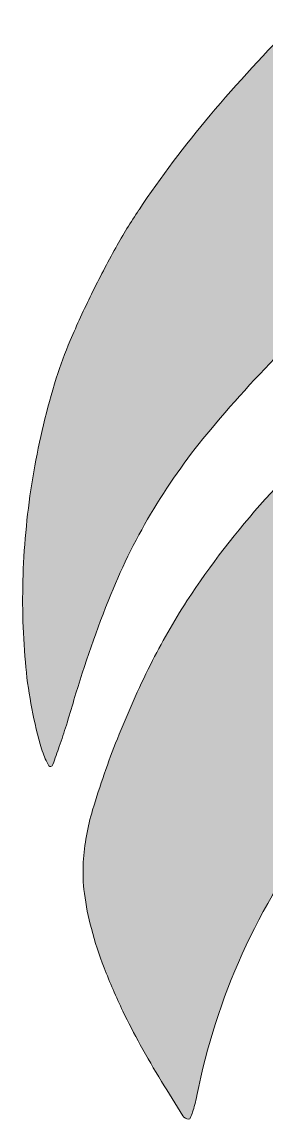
# Model space of a CAD drawing. Extents: x -1067 to 613, y -179 to 712.
# Drawn here: x 412.93 to 414.37, y 103.48 to 109.94 of the extents above; entities that cross this region are included whole.
import ezdxf

# ---------------------------------------------------------------- set-up
doc = ezdxf.new("R2010")
doc.units = 0
doc.layers.get('0').update_dxf_attribs({"lineweight": 13})
doc.layers.add('G-XREF-____-OTLN', color=7, linetype='Continuous', lineweight=13)

# ---------------------------------------------------------------- blocks, each defined once
blk = doc.blocks.new('Blockreferenz-A0UJ318GXE')
at = {"layer": 'G-XREF-____-OTLN', "color": 242, "linetype": 'ByBlock', "lineweight": -2, "ltscale": 0.13, "true_color": 0xe50029}
for centre, major_axis, end_param in [((420.4709, 103.9798), (-5.9251, 5.9613), 0.088845), ((418.9271, 105.2791), (-4.8869, 4.1128), 0.109149), ((416.2457, 107.0761), (-2.6245, 1.7589), 0.0829), ((418.7506, 105.6831), (-5.266, 2.9286), 0.051133), ((418.6082, 105.753), (-5.2663, 2.5857), 0.051285), ((415.3287, 107.1594), (-2.1125, 0.9059), 0.103249), ((420.1005, 102.4601), (-5.5869, 5.5941), 0.088022), ((417.2558, 106.5593), (-4.1217, 1.2835), 0.131493), ((419.5669, 102.42), (-4.6064, 5.2941), 0.118933), ((416.9199, 105.1283), (-2.8765, 2.4131), 0.153624), ((417.4786, 106.521), (-4.4772, 0.7703), 0.126554), ((417.8879, 103.9402), (-3.523, 3.19), 0.159272), ((416.7583, 105.2261), (-3.0503, 1.8467), 0.158377), ((417.1126, 106.5371), (-4.1726, 0.183), 0.131549), ((419.5095, 104.108), (-6.0545, 2.4606), 0.100627), ((417.0909, 104.4585), (-3.1873, 2.0726), 0.113901), ((415.6401, 106.4076), (-2.6881, -0.2364), 0.182485), ((418.7162, 103.6479), (-5.0275, 2.5075), 0.085003), ((405.5463, 108.2048), (7.6472, -2.4047), 0.019268), ((409.0377, 107.1069), (4.1142, -1.4326), 0.030415), ((418.3173, 103.8062), (-4.8234, 1.9133), 0.085383), ((413.8566, 105.9136), (-0.8171, -0.2263), 0.065278), ((403.5461, 109.0191), (9.568, -3.4513), 0.011116), ((413.4646, 105.7769), (-0.4086, -0.1425), 0.107986), ((413.3842, 105.7387), (-0.3104, -0.1474), 0.103065), ((413.0989, 105.5651), (-0.00827, -0.00503), 1.346011), ((413.0958, 105.5744), (0.0061, -0.0184), 0.902856), ((414.6489, 104.9099), (-1.3006, 0.3913), 0.231362), ((417.8701, 102.806), (-3.1884, 2.4082), 0.222044), ((414.2514, 104.9341), (-0.9581, 0.0584), 0.192172), ((414.9251, 105.0231), (-1.6254, -0.2146), 0.128704), ((415.4454, 105.1615), (-2.1047, -0.5598), 0.111359), ((417.7282, 102.8702), (-3.4986, 1.5827), 0.228762), ((416.9446, 105.7453), (-3.5287, -1.3741), 0.073592), ((416.9414, 105.7437), (-3.4149, -1.6283), 0.059204), ((418.6008, 106.6592), (-4.9719, -2.7429), 0.04367), ((426.5233, 111.4926), (-12.7699, -7.7907), 0.015944), ((412.9409, 103.8211), (1.0089, -0.2558), 0.052253), ((413.3843, 103.7102), (0.5391, -0.2242), 0.063327), ((413.4018, 103.7042), (0.5347, -0.1837), 0.082512), ((413.9143, 103.5214), (-0.0351, -0.0222), 1.007049), ((413.9143, 103.4898), (0, -0.00988), 1.176629)]:
    blk.add_ellipse(centre, major_axis=major_axis, ratio=1, start_param=0, end_param=end_param, dxfattribs=at)
for points in [[(414.416, 107.9549), (414.3377, 109.7268), (414.416, 109.8089)], [(414.3377, 107.8725), (414.3201, 109.7077), (414.3377, 109.7268)], [(414.3377, 107.8725), (414.3377, 109.7268), (414.416, 107.9549)], [(414.3201, 107.854), (414.2366, 109.617), (414.3201, 109.7077)], [(414.3201, 107.854), (414.3201, 109.7077), (414.3377, 107.8725)], [(414.2261, 107.7514), (414.1374, 109.5053), (414.2261, 109.6051)], [(414.2366, 107.7629), (414.2261, 109.6051), (414.2366, 109.617)], [(414.2261, 107.7514), (414.2261, 109.6051), (414.2366, 107.7629)], [(414.2366, 107.7629), (414.2366, 109.617), (414.3201, 107.854)], [(414.1338, 107.6472), (414.0435, 109.3956), (414.1338, 109.5011)], [(414.1374, 107.6512), (414.1338, 109.5011), (414.1374, 109.5053)], [(414.1338, 107.6472), (414.1338, 109.5011), (414.1374, 107.6512)], [(414.1374, 107.6512), (414.1374, 109.5053), (414.2261, 107.7514)], [(414.0402, 107.5374), (413.9826, 109.3222), (414.0402, 109.3919)], [(414.0435, 107.5414), (414.0402, 109.3919), (414.0435, 109.3956)], [(414.0402, 107.5374), (414.0402, 109.3919), (414.0435, 107.5414)], [(414.0435, 107.5414), (414.0435, 109.3956), (414.1338, 107.6472)], [(413.9662, 107.4458), (413.9237, 109.2489), (413.9662, 109.3023)], [(413.9826, 107.4669), (413.9662, 109.3023), (413.9826, 109.3222)], [(413.9662, 107.4458), (413.9662, 109.3023), (413.9826, 107.4669)], [(413.9826, 107.4669), (413.9826, 109.3222), (414.0402, 107.5374)], [(413.8939, 107.3504), (413.8668, 109.1761), (413.8939, 109.2114)], [(413.9237, 107.391), (413.8939, 109.2114), (413.9237, 109.2489)], [(413.8939, 107.3504), (413.8939, 109.2114), (413.9237, 107.391)], [(413.9237, 107.391), (413.9237, 109.2489), (413.9662, 107.4458)], [(413.8668, 107.3135), (413.8232, 109.1192), (413.8668, 109.1761)], [(413.8668, 107.3135), (413.8668, 109.1761), (413.8939, 107.3504)], [(413.8118, 107.2346), (413.7589, 109.0322), (413.8118, 109.1038)], [(413.8232, 107.2509), (413.8118, 109.1038), (413.8232, 109.1192)], [(413.8118, 107.2346), (413.8118, 109.1038), (413.8232, 107.2509)], [(413.8232, 107.2509), (413.8232, 109.1192), (413.8668, 107.3135)], [(413.7542, 107.1467), (413.7081, 108.9609), (413.7542, 109.0257)], [(413.7589, 107.1544), (413.7542, 109.0257), (413.7589, 109.0322)], [(413.7542, 107.1467), (413.7542, 109.0257), (413.7589, 107.1544)], [(413.7589, 107.1544), (413.7589, 109.0322), (413.8118, 107.2346)], [(413.7081, 107.0728), (413.6869, 108.931), (413.7081, 108.9609)], [(413.7081, 107.0728), (413.7081, 108.9609), (413.7542, 107.1467)], [(413.6604, 106.9916), (413.6213, 108.8351), (413.6604, 108.8923)], [(413.6869, 107.0367), (413.6604, 108.8923), (413.6869, 108.931)], [(413.6604, 106.9916), (413.6604, 108.8923), (413.6869, 107.0367)], [(413.6869, 107.0367), (413.6869, 108.931), (413.7081, 107.0728)], [(413.6149, 106.9093), (413.5925, 108.7913), (413.6149, 108.8253)], [(413.6213, 106.9209), (413.6149, 108.8253), (413.6213, 108.8351)], [(413.6149, 106.9093), (413.6149, 108.8253), (413.6213, 106.9209)], [(413.6213, 106.9209), (413.6213, 108.8351), (413.6604, 106.9916)], [(413.5644, 106.811), (413.5371, 108.7024), (413.5644, 108.7471)], [(413.5715, 106.8257), (413.5644, 108.7471), (413.5715, 108.7583)], [(413.5644, 106.811), (413.5644, 108.7471), (413.5715, 106.8257)], [(413.5925, 106.8661), (413.5715, 108.7583), (413.5925, 108.7913)], [(413.5715, 106.8257), (413.5715, 108.7583), (413.5925, 106.8661)], [(413.5925, 106.8661), (413.5925, 108.7913), (413.6149, 106.9093)], [(413.5304, 106.741), (413.5105, 108.6573), (413.5304, 108.6911)], [(413.5371, 106.7547), (413.5304, 108.6911), (413.5371, 108.7024)], [(413.5304, 106.741), (413.5304, 108.6911), (413.5371, 106.7547)], [(413.5371, 106.7547), (413.5371, 108.7024), (413.5644, 106.811)], [(413.4916, 106.6553), (413.4847, 108.6117), (413.4916, 108.6239)], [(413.5105, 106.697), (413.4916, 108.6239), (413.5105, 108.6573)], [(413.4916, 106.6553), (413.4916, 108.6239), (413.5105, 106.697)], [(413.5105, 106.697), (413.5105, 108.6573), (413.5304, 106.741)], [(413.455, 106.5686), (413.4355, 108.5215), (413.455, 108.5573)], [(413.4847, 106.6389), (413.455, 108.5573), (413.4847, 108.6117)], [(413.455, 106.5686), (413.455, 108.5573), (413.4847, 106.6389)], [(413.4847, 106.6389), (413.4847, 108.6117), (413.4916, 106.6553)], [(413.4355, 106.5195), (413.4146, 108.4815), (413.4355, 108.5215)], [(413.4355, 106.5195), (413.4355, 108.5215), (413.455, 106.5686)], [(413.3879, 106.396), (413.3759, 108.4066), (413.3879, 108.4305)], [(413.4146, 106.4667), (413.3879, 108.4305), (413.4146, 108.4815)], [(413.3879, 106.396), (413.3879, 108.4305), (413.4146, 106.4667)], [(413.4146, 106.4667), (413.4146, 108.4815), (413.4355, 106.5195)], [(413.3759, 106.3642), (413.3419, 108.3387), (413.3759, 108.4066)], [(413.3759, 106.3642), (413.3759, 108.4066), (413.3879, 106.396)], [(413.3389, 106.261), (413.3037, 108.2593), (413.3389, 108.3326)], [(413.3419, 106.2692), (413.3389, 108.3326), (413.3419, 108.3387)], [(413.3389, 106.261), (413.3389, 108.3326), (413.3419, 106.2692)], [(413.3419, 106.2692), (413.3419, 108.3387), (413.3759, 106.3642)], [(413.2984, 106.1409), (413.2702, 108.1869), (413.2984, 108.2483)], [(413.3037, 106.1572), (413.2984, 108.2483), (413.3037, 108.2593)], [(413.2984, 106.1409), (413.2984, 108.2483), (413.3037, 106.1572)], [(413.3037, 106.1572), (413.3037, 108.2593), (413.3389, 106.261)], [(413.2702, 106.0528), (413.2565, 108.1572), (413.2702, 108.1869)], [(413.2702, 106.0528), (413.2702, 108.1869), (413.2984, 106.1409)], [(413.2384, 105.9479), (413.2163, 108.0656), (413.2384, 108.116)], [(413.2565, 106.0078), (413.2384, 108.116), (413.2565, 108.1572)], [(413.2384, 105.9479), (413.2384, 108.116), (413.2565, 106.0078)], [(413.2565, 106.0078), (413.2565, 108.1572), (413.2702, 106.0528)], [(413.2162, 105.8736), (413.201, 108.0289), (413.2162, 108.0654)], [(413.2163, 105.8739), (413.2162, 108.0654), (413.2163, 108.0656)], [(413.2162, 105.8736), (413.2162, 108.0654), (413.2163, 105.8739)], [(413.2163, 105.8739), (413.2163, 108.0656), (413.2384, 105.9479)], [(413.1863, 105.7778), (413.1732, 107.9575), (413.1863, 107.9921)], [(413.1935, 105.8001), (413.1863, 107.9921), (413.1935, 108.0103)], [(413.1863, 105.7778), (413.1863, 107.9921), (413.1935, 105.8001)], [(413.201, 105.8242), (413.1935, 108.0103), (413.201, 108.0289)], [(413.1935, 105.8001), (413.1935, 108.0103), (413.201, 105.8242)], [(413.201, 105.8242), (413.201, 108.0289), (413.2162, 105.8736)], [(413.1589, 105.6951), (413.1519, 107.8972), (413.1589, 107.9179)], [(413.1723, 105.7345), (413.1589, 107.9179), (413.1723, 107.9552)], [(413.1589, 105.6951), (413.1589, 107.9179), (413.1723, 105.7345)], [(413.1732, 105.7371), (413.1723, 107.9552), (413.1732, 107.9575)], [(413.1723, 105.7345), (413.1723, 107.9552), (413.1732, 105.7371)], [(413.1732, 105.7371), (413.1732, 107.9575), (413.1863, 105.7778)], [(413.1331, 105.621), (413.1141, 107.776), (413.1331, 107.8395)], [(413.1341, 105.6238), (413.1331, 107.8395), (413.1341, 107.8428)], [(413.1331, 105.621), (413.1331, 107.8395), (413.1341, 105.6238)], [(413.1462, 105.6582), (413.1341, 107.8428), (413.1462, 107.8805)], [(413.1341, 105.6238), (413.1341, 107.8428), (413.1462, 105.6582)], [(413.1519, 105.6744), (413.1462, 107.8805), (413.1519, 107.8972)], [(413.1462, 105.6582), (413.1462, 107.8805), (413.1519, 105.6744)], [(413.1519, 105.6744), (413.1519, 107.8972), (413.1589, 105.6951)], [(413.1141, 105.5678), (413.1129, 107.772), (413.1141, 107.776)], [(413.1141, 105.5678), (413.1141, 107.776), (413.1331, 105.621)], [(413.0962, 105.5558), (413.0949, 107.7084), (413.0962, 107.7133)], [(413.0977, 105.5555), (413.0962, 107.7133), (413.0977, 107.7184)], [(413.0962, 105.5558), (413.0962, 107.7133), (413.0977, 105.5555)], [(413.0991, 105.5555), (413.0977, 107.7184), (413.0991, 107.7237)], [(413.0977, 105.5555), (413.0977, 107.7184), (413.0991, 105.5555)], [(413.1005, 105.5556), (413.0991, 107.7237), (413.1005, 107.7289)], [(413.0991, 105.5555), (413.0991, 107.7237), (413.1005, 105.5556)], [(413.1019, 105.556), (413.1005, 107.7289), (413.1019, 107.734)], [(413.1005, 105.5556), (413.1005, 107.7289), (413.1019, 105.556)], [(413.1046, 105.5571), (413.1019, 107.734), (413.1046, 107.7438)], [(413.1019, 105.556), (413.1019, 107.734), (413.1046, 105.5571)], [(413.107, 105.5585), (413.1046, 107.7438), (413.107, 107.7522)], [(413.1046, 105.5571), (413.1046, 107.7438), (413.107, 105.5585)], [(413.1071, 105.5586), (413.107, 107.7522), (413.1071, 107.7528)], [(413.107, 105.5585), (413.107, 107.7522), (413.1071, 105.5586)], [(413.1094, 105.5605), (413.1071, 107.7528), (413.1094, 107.7602)], [(413.1071, 105.5586), (413.1071, 107.7528), (413.1094, 105.5605)], [(413.1113, 105.5627), (413.1094, 107.7602), (413.1113, 107.7667)], [(413.1094, 105.5605), (413.1094, 107.7602), (413.1113, 105.5627)], [(413.1129, 105.5651), (413.1113, 107.7667), (413.1129, 107.772)], [(413.1113, 105.5627), (413.1113, 107.7667), (413.1129, 105.5651)], [(413.1129, 105.5651), (413.1129, 107.772), (413.1141, 105.5678)], [(413.0791, 105.5807), (413.0764, 107.6394), (413.0791, 107.65)], [(413.0818, 105.5755), (413.0791, 107.65), (413.0818, 107.6609)], [(413.0791, 105.5807), (413.0791, 107.65), (413.0818, 105.5755)], [(413.0847, 105.5703), (413.0818, 107.661), (413.0847, 107.6713)], [(413.0818, 105.5754), (413.0818, 107.6609), (413.0818, 107.661)], [(413.0818, 105.5754), (413.0818, 107.661), (413.0847, 105.5703)], [(413.0818, 105.5755), (413.0818, 107.6609), (413.0818, 105.5754)], [(413.0876, 105.5652), (413.0847, 107.6713), (413.0876, 107.6819)], [(413.0847, 105.5703), (413.0847, 107.6713), (413.0876, 105.5652)], [(413.0906, 105.5601), (413.0876, 107.6819), (413.0906, 107.6929)], [(413.0876, 105.5652), (413.0876, 107.6819), (413.0906, 105.5601)], [(413.0915, 105.5589), (413.0906, 107.6929), (413.0915, 107.6959)], [(413.0906, 105.5601), (413.0906, 107.6929), (413.0915, 105.5589)], [(413.0925, 105.5579), (413.0915, 107.6959), (413.0925, 107.6996)], [(413.0915, 105.5589), (413.0915, 107.6959), (413.0925, 105.5579)], [(413.0936, 105.557), (413.0925, 107.6996), (413.0936, 107.7038)], [(413.0925, 105.5579), (413.0925, 107.6996), (413.0936, 105.557)], [(413.0949, 105.5563), (413.0936, 107.7038), (413.0949, 107.7084)], [(413.0936, 105.557), (413.0936, 107.7038), (413.0949, 105.5563)], [(413.0949, 105.5563), (413.0949, 107.7084), (413.0962, 105.5558)], [(413.0615, 105.6198), (413.0587, 107.5693), (413.0615, 107.5802)], [(413.0644, 105.6126), (413.0615, 107.5802), (413.0644, 107.5917)], [(413.0615, 105.6198), (413.0615, 107.5802), (413.0644, 105.6126)], [(413.0674, 105.6054), (413.0644, 107.5917), (413.0674, 107.6037)], [(413.0644, 105.6126), (413.0644, 107.5917), (413.0674, 105.6054)], [(413.0705, 105.5983), (413.0674, 107.6037), (413.0705, 107.6162)], [(413.0674, 105.6054), (413.0674, 107.6037), (413.0705, 105.5983)], [(413.0738, 105.5913), (413.0705, 107.6162), (413.0738, 107.6292)], [(413.0705, 105.5983), (413.0705, 107.6162), (413.0738, 105.5913)], [(413.0764, 105.5859), (413.0738, 107.6292), (413.0764, 107.6394)], [(413.0738, 105.5913), (413.0738, 107.6292), (413.0764, 105.5859)], [(413.0764, 105.5859), (413.0764, 107.6394), (413.0791, 105.5807)], [(413.0474, 105.6607), (413.0434, 107.5024), (413.0474, 107.5199)], [(413.0516, 105.6476), (413.0474, 107.5199), (413.0516, 107.5384)], [(413.0474, 105.6607), (413.0474, 107.5199), (413.0516, 105.6476)], [(413.0561, 105.6345), (413.0516, 107.5384), (413.0561, 107.5578)], [(413.0516, 105.6476), (413.0516, 107.5384), (413.0561, 105.6345)], [(413.0587, 105.6272), (413.0561, 107.5578), (413.0587, 107.5693)], [(413.0561, 105.6345), (413.0561, 107.5578), (413.0587, 105.6272)], [(413.0587, 105.6272), (413.0587, 107.5693), (413.0587, 105.6271)], [(413.0587, 105.6271), (413.0587, 107.5693), (413.0587, 107.5693)], [(413.0587, 105.6271), (413.0587, 107.5693), (413.0615, 105.6198)], [(413.0376, 105.695), (413.0189, 107.3863), (413.0376, 107.477)], [(413.0396, 105.6873), (413.0376, 107.477), (413.0396, 107.4858)], [(413.0376, 105.695), (413.0376, 107.477), (413.0396, 105.6873)], [(413.0434, 105.674), (413.0396, 107.4858), (413.0434, 107.5024)], [(413.0396, 105.6873), (413.0396, 107.4858), (413.0434, 105.674)], [(413.0434, 105.674), (413.0434, 107.5024), (413.0474, 105.6607)], [(413.0189, 105.7667), (413.0185, 107.3844), (413.0189, 107.3863)], [(413.0189, 105.7667), (413.0189, 107.3863), (413.0376, 105.695)], [(413.0185, 105.7684), (413.0014, 107.2913), (413.0185, 107.3844)], [(413.0185, 105.7684), (413.0185, 107.3844), (413.0189, 105.7667)], [(413.0006, 105.8467), (412.9862, 107.1967), (413.0006, 107.2863)], [(413.0014, 105.8431), (413.0006, 107.2863), (413.0014, 107.2913)], [(413.0006, 105.8467), (413.0006, 107.2863), (413.0014, 105.8431)], [(413.0014, 105.8431), (413.0014, 107.2913), (413.0185, 105.7684)], [(412.9862, 105.9201), (412.9848, 107.1867), (412.9862, 107.1967)], [(412.9862, 105.9201), (412.9862, 107.1967), (413.0006, 105.8467)], [(414.4345, 104.8461), (414.3649, 107.1302), (414.4345, 107.2056)], [(412.9848, 105.9272), (412.9729, 107.1018), (412.9848, 107.1867)], [(412.9848, 105.9272), (412.9848, 107.1867), (412.9862, 105.9201)], [(414.3649, 104.7238), (414.3614, 107.1262), (414.3649, 107.1302)], [(414.3649, 104.7238), (414.3649, 107.1302), (414.4345, 104.8461)], [(412.9714, 106.0082), (412.9617, 107.0067), (412.9714, 107.0889)], [(412.9729, 105.9989), (412.9714, 107.0889), (412.9729, 107.1018)], [(412.9714, 106.0082), (412.9714, 107.0889), (412.9729, 105.9989)], [(412.9729, 105.9989), (412.9729, 107.1018), (412.9848, 105.9272)], [(414.3614, 104.7176), (414.293, 107.0487), (414.3614, 107.1262)], [(414.3614, 104.7176), (414.3614, 107.1262), (414.3649, 104.7238)], [(412.9617, 106.0807), (412.9605, 106.9944), (412.9617, 107.0067)], [(412.9617, 106.0807), (412.9617, 107.0067), (412.9714, 106.0082)], [(414.2815, 104.5621), (414.2296, 106.9735), (414.2815, 107.0356)], [(414.293, 104.5865), (414.2815, 107.0356), (414.293, 107.0487)], [(414.2815, 104.5621), (414.2815, 107.0356), (414.293, 104.5865)], [(414.293, 104.5865), (414.293, 107.0487), (414.3614, 104.7176)], [(412.9605, 106.0895), (412.9524, 106.9113), (412.9605, 106.9944)], [(412.9605, 106.0895), (412.9605, 106.9944), (412.9617, 106.0807)], [(414.2006, 104.3853), (414.1718, 106.9024), (414.2006, 106.9388)], [(414.2296, 104.4529), (414.2006, 106.9388), (414.2296, 106.9735)], [(414.2006, 104.3853), (414.2006, 106.9388), (414.2296, 104.4529)], [(414.2296, 104.4529), (414.2296, 106.9735), (414.2815, 104.5621)], [(412.952, 106.1712), (412.9452, 106.8157), (412.952, 106.9062)], [(412.9524, 106.1674), (412.952, 106.9062), (412.9524, 106.9113)], [(412.952, 106.1712), (412.952, 106.9062), (412.9524, 106.1674)], [(412.9524, 106.1674), (412.9524, 106.9113), (412.9605, 106.0895)], [(414.1718, 104.3184), (414.1223, 106.8398), (414.1718, 106.9024)], [(414.1718, 104.3184), (414.1718, 106.9024), (414.2006, 104.3853)], [(412.945, 106.2625), (412.94, 106.7202), (412.945, 106.8124)], [(412.9452, 106.2601), (412.945, 106.8124), (412.9452, 106.8157)], [(412.945, 106.2625), (412.945, 106.8124), (412.9452, 106.2601)], [(412.9452, 106.2601), (412.9452, 106.8157), (412.952, 106.1712)], [(414.1192, 104.1818), (414.0718, 106.7725), (414.1192, 106.8357)], [(414.1223, 104.1898), (414.1192, 106.8357), (414.1223, 106.8398)], [(414.1192, 104.1818), (414.1192, 106.8357), (414.1223, 104.1898)], [(414.1223, 104.1898), (414.1223, 106.8398), (414.1718, 104.3184)], [(414.0718, 104.0432), (414.0467, 106.7389), (414.0718, 106.7725)], [(414.0718, 104.0432), (414.0718, 106.7725), (414.1192, 104.1818)], [(412.94, 106.3541), (412.937, 106.6287), (412.94, 106.7201)], [(412.94, 106.3539), (412.94, 106.7201), (412.94, 106.7202)], [(412.94, 106.3539), (412.94, 106.7202), (412.945, 106.2625)], [(412.94, 106.3541), (412.94, 106.7201), (412.94, 106.3539)], [(414.0298, 103.903), (413.9931, 106.6633), (414.0298, 106.715)], [(414.0467, 103.9593), (414.0298, 106.715), (414.0467, 106.7389)], [(414.0298, 103.903), (414.0298, 106.715), (414.0467, 103.9593)], [(414.0467, 103.9593), (414.0467, 106.7389), (414.0718, 104.0432)], [(412.937, 106.4457), (412.936, 106.537), (412.937, 106.6285)], [(412.937, 106.4454), (412.937, 106.6285), (412.937, 106.6287)], [(412.937, 106.4454), (412.937, 106.6287), (412.94, 106.3541)], [(412.937, 106.4457), (412.937, 106.6285), (412.937, 106.4454)], [(413.9582, 103.6005), (413.9542, 106.6067), (413.9582, 106.6127)], [(413.9618, 103.6183), (413.9582, 106.6127), (413.9618, 106.6182)], [(413.9582, 103.6005), (413.9582, 106.6127), (413.9618, 103.6183)], [(413.9737, 103.6726), (413.9618, 106.6182), (413.9737, 106.6359)], [(413.9618, 103.6183), (413.9618, 106.6182), (413.9737, 103.6726)], [(413.9931, 103.7613), (413.9737, 106.6359), (413.9931, 106.6633)], [(413.9737, 103.6726), (413.9737, 106.6359), (413.9931, 103.7613)], [(413.9931, 103.7613), (413.9931, 106.6633), (414.0298, 103.903)], [(413.9143, 103.4799), (413.9074, 106.5368), (413.9143, 106.5472)], [(413.916, 103.48), (413.9143, 106.5472), (413.916, 106.5496)], [(413.9143, 103.4799), (413.9143, 106.5472), (413.916, 103.48)], [(413.9176, 103.4804), (413.916, 106.5496), (413.9176, 106.552)], [(413.916, 103.48), (413.916, 106.5496), (413.9176, 103.4804)], [(413.9191, 103.4811), (413.9176, 106.552), (413.9191, 106.5543)], [(413.9176, 103.4804), (413.9176, 106.552), (413.9191, 103.4811)], [(413.9205, 103.482), (413.9191, 106.5543), (413.9205, 106.5563)], [(413.9191, 103.4811), (413.9191, 106.5543), (413.9205, 103.482)], [(413.9217, 103.4832), (413.9205, 106.5563), (413.9217, 106.5581)], [(413.9205, 103.482), (413.9205, 106.5563), (413.9217, 103.4832)], [(413.9227, 103.4845), (413.9217, 106.5581), (413.9227, 106.5596)], [(413.9217, 103.4832), (413.9217, 106.5581), (413.9227, 103.4845)], [(413.9234, 103.486), (413.9227, 106.5596), (413.9234, 106.5608)], [(413.9227, 103.4845), (413.9227, 106.5596), (413.9234, 103.486)], [(413.9269, 103.4945), (413.9234, 106.5608), (413.9269, 106.566)], [(413.9234, 103.486), (413.9234, 106.5608), (413.9269, 103.4945)], [(413.9303, 103.5031), (413.9269, 106.566), (413.9303, 106.571)], [(413.9269, 103.4945), (413.9269, 106.566), (413.9303, 103.5031)], [(413.9335, 103.5118), (413.9303, 106.571), (413.9335, 106.5758)], [(413.9303, 103.5031), (413.9303, 106.571), (413.9335, 103.5118)], [(413.9365, 103.5205), (413.9335, 106.5758), (413.9365, 106.5804)], [(413.9335, 103.5118), (413.9335, 106.5758), (413.9365, 103.5205)], [(413.9395, 103.5294), (413.9365, 106.5804), (413.9395, 106.5848)], [(413.9365, 103.5205), (413.9365, 106.5804), (413.9395, 103.5294)], [(413.9423, 103.5383), (413.9395, 106.5848), (413.9423, 106.589)], [(413.9395, 103.5294), (413.9395, 106.5848), (413.9423, 103.5383)], [(413.945, 103.5472), (413.9423, 106.589), (413.945, 106.593)], [(413.9423, 103.5383), (413.9423, 106.589), (413.945, 103.5472)], [(413.9475, 103.5562), (413.945, 106.593), (413.9475, 106.5967)], [(413.945, 103.5472), (413.945, 106.593), (413.9475, 103.5562)], [(413.9499, 103.5652), (413.9475, 106.5967), (413.9499, 106.6003)], [(413.9475, 103.5562), (413.9475, 106.5967), (413.9499, 103.5652)], [(413.9542, 103.5828), (413.9499, 106.6003), (413.9542, 106.6067)], [(413.9499, 103.5652), (413.9499, 106.6003), (413.9542, 103.5828)], [(413.9542, 103.5828), (413.9542, 106.6067), (413.9582, 103.6005)], [(413.8792, 103.4992), (413.8648, 106.4702), (413.8792, 106.4928)], [(413.8834, 103.4937), (413.8792, 106.4928), (413.8834, 106.4994)], [(413.8792, 103.4992), (413.8792, 106.4928), (413.8834, 103.4937)], [(413.8885, 103.4889), (413.8834, 106.4994), (413.8885, 106.5074)], [(413.8834, 103.4937), (413.8834, 106.4994), (413.8885, 103.4889)], [(413.8943, 103.485), (413.8885, 106.5074), (413.8943, 106.5165)], [(413.8885, 103.4889), (413.8885, 106.5074), (413.8943, 103.485)], [(413.9006, 103.4822), (413.8943, 106.5165), (413.9006, 106.5265)], [(413.8943, 103.485), (413.8943, 106.5165), (413.9006, 103.4822)], [(413.9036, 103.4814), (413.9006, 106.5265), (413.9036, 106.5311)], [(413.9006, 103.4822), (413.9006, 106.5265), (413.9036, 103.4814)], [(413.9074, 103.4805), (413.9036, 106.5311), (413.9074, 106.5368)], [(413.9036, 103.4814), (413.9036, 106.5311), (413.9074, 103.4805)], [(413.9074, 103.4805), (413.9074, 106.5368), (413.9143, 103.4799)], [(413.8648, 103.5222), (413.8272, 106.4086), (413.8648, 106.4702)], [(413.8648, 103.5222), (413.8648, 106.4702), (413.8792, 103.4992)], [(413.8159, 103.6003), (413.7908, 106.3463), (413.8159, 106.3892)], [(413.8272, 103.5822), (413.8159, 106.3892), (413.8272, 106.4086)], [(413.8159, 103.6003), (413.8159, 106.3892), (413.8272, 103.5822)], [(413.8272, 103.5822), (413.8272, 106.4086), (413.8648, 103.5222)], [(413.7908, 103.6411), (413.7555, 106.2833), (413.7908, 106.3463)], [(413.7908, 103.6411), (413.7908, 106.3463), (413.8159, 103.6003)], [(413.7534, 103.7018), (413.7215, 106.2197), (413.7534, 106.2793)], [(413.7555, 103.6983), (413.7534, 106.2793), (413.7555, 106.2833)], [(413.7534, 103.7018), (413.7534, 106.2793), (413.7555, 103.6983)], [(413.7555, 103.6983), (413.7555, 106.2833), (413.7908, 103.6411)], [(413.7108, 103.7727), (413.6886, 106.1554), (413.7108, 106.1988)], [(413.7215, 103.755), (413.7108, 106.1988), (413.7215, 106.2197)], [(413.7108, 103.7727), (413.7108, 106.1988), (413.7215, 103.755)], [(413.7215, 103.755), (413.7215, 106.2197), (413.7534, 103.7018)], [(413.6693, 103.8442), (413.6467, 106.0696), (413.6693, 106.1158)], [(413.6886, 103.8109), (413.6693, 106.1158), (413.6886, 106.1554)], [(413.6693, 103.8442), (413.6693, 106.1158), (413.6886, 103.8109)], [(413.6886, 103.8109), (413.6886, 106.1554), (413.7108, 103.7727)], [(413.6289, 103.9163), (413.6063, 105.983), (413.6289, 106.0313)], [(413.6467, 103.8844), (413.6289, 106.0313), (413.6467, 106.0696)], [(413.6289, 103.9163), (413.6289, 106.0313), (413.6467, 103.8844)], [(413.6467, 103.8844), (413.6467, 106.0696), (413.6693, 103.8442)], [(413.6063, 103.9581), (413.5934, 105.9542), (413.6063, 105.983)], [(413.6063, 103.9581), (413.6063, 105.983), (413.6289, 103.9163)], [(413.5934, 103.982), (413.5674, 105.8958), (413.5934, 105.9542)], [(413.5934, 103.982), (413.5934, 105.9542), (413.6063, 103.9581)], [(413.5593, 104.0484), (413.5299, 105.808), (413.5593, 105.877)], [(413.5674, 104.0328), (413.5593, 105.877), (413.5674, 105.8958)], [(413.5593, 104.0484), (413.5593, 105.877), (413.5674, 104.0328)], [(413.5674, 104.0328), (413.5674, 105.8958), (413.5934, 103.982)], [(413.5265, 104.1155), (413.4971, 105.7274), (413.5265, 105.7997)], [(413.5299, 104.1086), (413.5265, 105.7997), (413.5299, 105.808)], [(413.5265, 104.1155), (413.5265, 105.7997), (413.5299, 104.1086)], [(413.5299, 104.1086), (413.5299, 105.808), (413.5593, 104.0484)], [(413.4939, 104.1859), (413.4689, 105.6548), (413.4939, 105.7195)], [(413.4971, 104.1786), (413.4939, 105.7195), (413.4971, 105.7274)], [(413.4939, 104.1859), (413.4939, 105.7195), (413.4971, 104.1786)], [(413.4971, 104.1786), (413.4971, 105.7274), (413.5265, 104.1155)], [(413.4689, 104.2423), (413.4619, 105.6369), (413.4689, 105.6548)], [(413.4689, 104.2423), (413.4689, 105.6548), (413.4939, 104.1859)], [(413.4418, 104.3065), (413.4314, 105.5537), (413.4418, 105.5821)], [(413.4619, 104.2588), (413.4418, 105.5821), (413.4619, 105.6369)], [(413.4418, 104.3065), (413.4418, 105.5821), (413.4619, 104.2588)], [(413.4619, 104.2588), (413.4619, 105.6369), (413.4689, 104.2423)], [(413.4314, 104.3326), (413.416, 105.5093), (413.4314, 105.5537)], [(413.4314, 104.3326), (413.4314, 105.5537), (413.4418, 104.3065)], [(413.4016, 104.409), (413.388, 105.4267), (413.4016, 105.4681)], [(413.4023, 104.4074), (413.4016, 105.4681), (413.4023, 105.47)], [(413.4016, 104.409), (413.4016, 105.4681), (413.4023, 104.4074)], [(413.416, 104.3712), (413.4023, 105.47), (413.416, 105.5093)], [(413.4023, 104.4074), (413.4023, 105.47), (413.416, 104.3712)], [(413.416, 104.3712), (413.416, 105.5093), (413.4314, 104.3326)], [(413.3746, 104.4871), (413.3629, 105.3483), (413.3746, 105.3858)], [(413.3751, 104.4854), (413.3746, 105.3858), (413.3751, 105.3875)], [(413.3746, 104.4871), (413.3746, 105.3858), (413.3751, 104.4854)], [(413.388, 104.4471), (413.3751, 105.3875), (413.388, 105.4267)], [(413.3751, 104.4854), (413.3751, 105.3875), (413.388, 104.4471)], [(413.388, 104.4471), (413.388, 105.4267), (413.4016, 104.409)], [(413.3629, 104.5239), (413.3515, 105.3113), (413.3629, 105.3483)], [(413.3629, 104.5239), (413.3629, 105.3483), (413.3746, 104.4871)], [(413.3407, 104.6016), (413.3342, 105.2508), (413.3407, 105.274)], [(413.3483, 104.5741), (413.3407, 105.274), (413.3483, 105.3012)], [(413.3407, 104.6016), (413.3407, 105.274), (413.3483, 104.5741)], [(413.3515, 104.5627), (413.3483, 105.3012), (413.3515, 105.3113)], [(413.3483, 104.5741), (413.3483, 105.3012), (413.3515, 104.5627)], [(413.3515, 104.5627), (413.3515, 105.3113), (413.3629, 104.5239)], [(413.322, 104.6798), (413.3169, 105.1739), (413.322, 105.1998)], [(413.3241, 104.67), (413.322, 105.1998), (413.3241, 105.2084)], [(413.322, 104.6798), (413.322, 105.1998), (413.3241, 104.67)], [(413.332, 104.6357), (413.3241, 105.2084), (413.332, 105.2417)], [(413.3241, 104.67), (413.3241, 105.2084), (413.332, 104.6357)], [(413.3342, 104.6272), (413.332, 105.2417), (413.3342, 105.2508)], [(413.332, 104.6357), (413.332, 105.2417), (413.3342, 104.6272)], [(413.3342, 104.6272), (413.3342, 105.2508), (413.3407, 104.6016)], [(413.3104, 104.739), (413.3047, 105.1034), (413.3104, 105.1395)], [(413.3118, 104.7314), (413.3104, 105.1395), (413.3118, 105.1485)], [(413.3104, 104.739), (413.3104, 105.1395), (413.3118, 104.7314)], [(413.3169, 104.7044), (413.3118, 105.1485), (413.3169, 105.1739)], [(413.3118, 104.7314), (413.3118, 105.1485), (413.3169, 104.7044)], [(413.3169, 104.7044), (413.3169, 105.1739), (413.322, 104.6798)], [(413.2997, 104.8085), (413.2974, 105.0447), (413.2997, 105.0639)], [(413.3036, 104.7811), (413.2997, 105.0639), (413.3036, 105.0967)], [(413.2997, 104.8085), (413.2997, 105.0639), (413.3036, 104.7811)], [(413.3047, 104.7737), (413.3036, 105.0967), (413.3047, 105.1034)], [(413.3036, 104.7811), (413.3036, 105.0967), (413.3047, 104.7737)], [(413.3047, 104.7737), (413.3047, 105.1034), (413.3104, 104.739)], [(413.2936, 104.8696), (413.2932, 104.9925), (413.2936, 104.9974)], [(413.2962, 104.839), (413.2936, 104.9974), (413.2962, 105.0292)], [(413.2936, 104.8696), (413.2936, 104.9974), (413.2962, 104.839)], [(413.2974, 104.8282), (413.2962, 105.0292), (413.2974, 105.0447)], [(413.2962, 104.839), (413.2962, 105.0292), (413.2974, 104.8282)], [(413.2974, 104.8282), (413.2974, 105.0447), (413.2997, 104.8085)], [(413.2919, 104.9105), (413.2915, 104.9311), (413.2919, 104.9618)], [(413.2921, 104.9003), (413.2919, 104.9618), (413.2921, 104.9662)], [(413.2919, 104.9105), (413.2919, 104.9618), (413.2921, 104.9003)], [(413.2932, 104.8772), (413.2921, 104.9662), (413.2932, 104.9925)], [(413.2921, 104.9003), (413.2921, 104.9662), (413.2932, 104.8772)], [(413.2932, 104.8772), (413.2932, 104.9925), (413.2936, 104.8696)]]:
    blk.add_solid(points, dxfattribs=at)

msp = doc.modelspace()

# ---------------------------------------------------------------- block references
at = {"ltscale": 0.13}
msp.add_blockref('Blockreferenz-A0UJ318GXE', (0, 0), dxfattribs=at)

doc.saveas('drawing.dxf')
